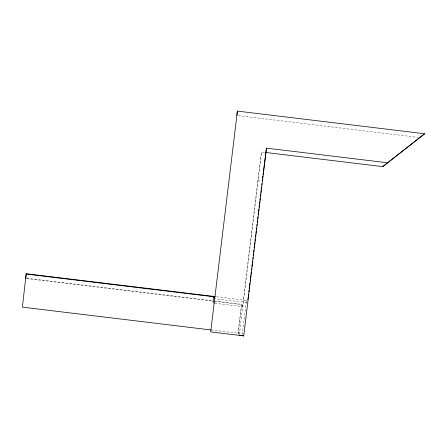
<?xml version="1.0" encoding="UTF-8"?>
<svg xmlns="http://www.w3.org/2000/svg" width="447" height="447" viewBox="0 0 447 447"><rect width="100%" height="100%" fill="white"/><g stroke="black" fill="none" stroke-linecap="round" stroke-linejoin="round"><path stroke-width="0.34" stroke-dasharray="2.23 1.68" d="M238.776 334.283L238.067 332.875L241.531 304.239L215.236 301.06M242.604 306.357L261.484 151.974L264.635 152.354M239.38 334.635L261.484 151.974M243.101 334.652L242.47 333.406L246.47 300.367L215.99 296.679M238.234 115.633L418.297 137.413M257.846 180.364L261.624 180.823M246.912 302.407L215.342 298.898M27.038 278.297L212.47 300.725M26.507 278.537L213.057 301.099M213.767 301.233L241.721 304.614L238.257 333.25L211.934 330.02M214.811 303.301L242.766 306.681L241.531 304.239M238.067 332.875L242.47 333.406M246.47 300.367L247.007 301.423"/><path stroke-width="0.67" d="M215.298 296.596L26.183 273.726L25.814 278.453M26.183 273.726L22.378 307.139L211.269 329.987M213.085 301.149L213.616 296.747L26.373 274.1M387.7 162.803L266.451 148.136L243.732 335.898L210.688 331.903L237.407 111.102L424.65 133.742L382.738 166.636L265.892 152.505M247.873 299.719L248.124 297.652M248.292 296.266L248.543 294.193M248.795 292.12L249.046 290.053M249.214 288.667L249.465 286.594M249.627 285.214L249.879 283.141M250.13 281.068L250.381 278.995M250.549 277.615L250.801 275.542M250.968 274.162L251.22 272.089M251.471 270.016L251.639 268.636M251.885 266.563L252.136 264.49M252.304 263.11L252.555 261.037M252.806 258.964L252.974 257.578M253.225 255.511L253.477 253.438M253.645 252.052L253.896 249.979M254.142 247.912L254.393 245.839M254.561 244.453L254.812 242.38M254.98 241L255.231 238.927M255.483 236.854L255.734 234.781M255.902 233.401L256.153 231.328M256.315 229.948L256.567 227.875M256.818 225.802L256.986 224.422M257.237 222.349L257.489 220.276M257.656 218.896L257.908 216.823M258.159 214.75L258.405 212.677M258.573 211.297L258.824 209.224M259.076 207.151L259.327 205.078M259.495 203.698L259.746 201.625M259.914 200.239L260.165 198.166M260.417 196.099L260.662 194.026M260.83 192.64L261.082 190.567M261.249 189.187L261.501 187.114M261.752 185.041L261.92 183.661M236.849 115.466L237.407 111.102M262.255 180.895L262.434 179.515M262.607 178.13L262.875 176.051M263.054 174.665L263.317 172.587M263.495 171.201L266.451 148.136M382.738 166.636L424.65 133.742M239.301 335.317L243.732 335.898M213.616 296.747L214.661 298.814M213.057 301.099L214.13 303.217"/></g></svg>
